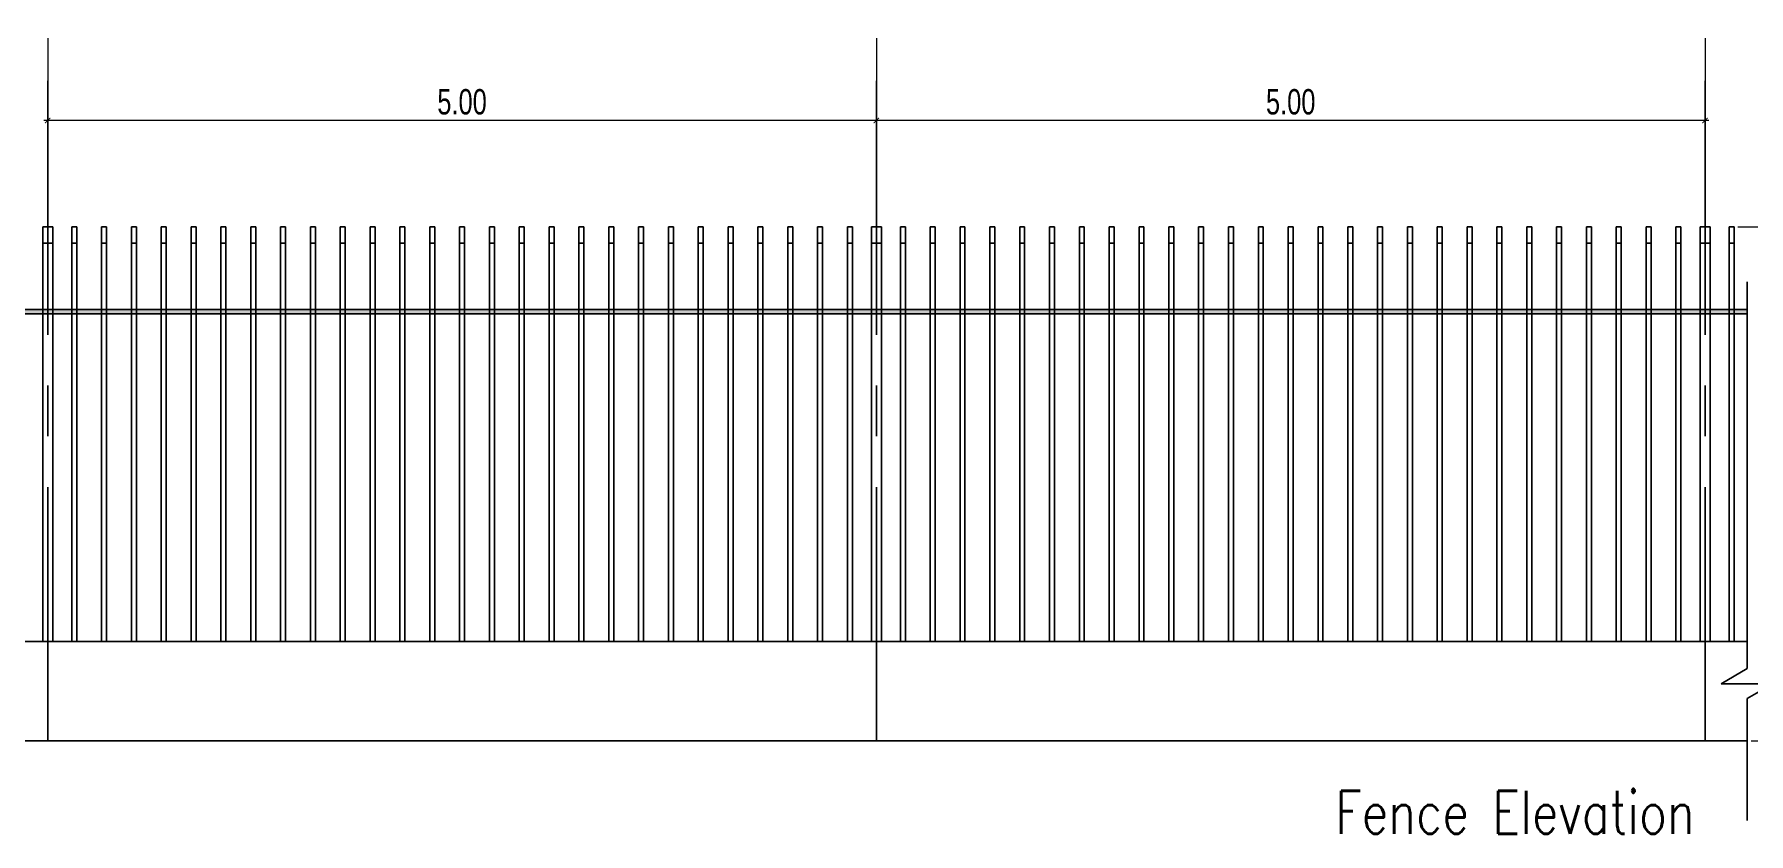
# Model space of a CAD drawing. Header units: millimetres. Extents: x -401 to 2889, y -234 to 146.
# Drawn here: x -48.99 to -3.92, y -193.77 to -172.77 of the extents above; entities that cross this region are included whole.
import ezdxf

# ---------------------------------------------------------------- set-up
doc = ezdxf.new("R2010")
doc.units = ezdxf.units.MM
doc.header["$LTSCALE"] = 3
doc.header["$MEASUREMENT"] = 0
doc.linetypes.add('CENTER', pattern=[50.8, 31.75, -6.35, 6.35, -6.35])
doc.layers.get('0').update_dxf_attribs({"color": 3, "lineweight": 9})
doc.layers.add('DIM-IN', color=1, linetype='Continuous', lineweight=0)
doc.layers.add('text', color=7, linetype='Continuous', lineweight=0)
for name, color, linetype in [('Layer1', 1, 'Continuous'), ('Layer2', 2, 'CENTER'), ('Layer5', 5, 'Continuous'), ('SECION', 4, 'Continuous')]:
    doc.layers.add(name, color=color, linetype=linetype)
doc.styles.add('Drwazah english', font='sosa.shx', dxfattribs={"width": 0.75})
doc.styles.get("Standard").update_dxf_attribs({"font": 'simplex.shx', "width": 0.8})
doc.dimstyles.new('Arch 1-200m', dxfattribs={"dimscale": 2, "dimtxt": 0.2, "dimasz": 0.07, "dimexe": 0.05, "dimexo": 0.05, "dimgap": 0.03, "dimtad": 1, "dimzin": 1, "dimdsep": 46, "dimtxsty": 'Drwazah english', "dimblk": 'ARCHTICK', "dimcen": 0, "dimdle": 0.05, "dimclrd": 16, "dimclre": 16, "dimclrt": 16, "dimaunit": 2, "dimazin": 0, "dimtfac": 1, "dimtmove": 0, "dimatfit": 0, "dimldrblk": 'ARCHTICK', "dimfxl": 0.18, "dimtolj": 1, "dimtzin": 0, "dimlwd": 0, "dimlwe": 9, "dimarcsym": 2})

# ---------------------------------------------------------------- blocks, each defined once
blk = doc.blocks.new('f')
at = {"layer": 'SECION'}
for p, q in [((1041.585, 1016.929), (1041.585, 1019.429)), ((1041.615, 1019.429), (1041.585, 1019.429)), ((1041.615, 1016.929), (1041.615, 1019.429)), ((1041.615, 1019.329), (1041.585, 1019.329))]:
    blk.add_line(p, q, dxfattribs=at)
blk = doc.blocks.new('_ArchTick')
at = {"color": 0, "linetype": 'ByBlock', "const_width": 0.15}
blk.add_lwpolyline([(-0.5, -0.5), (0.5, 0.5)], dxfattribs=at)
blk = doc.blocks.new('*D366')
at = {"layer": 'Defpoints', "color": 0, "transparency": 16777216}
for p in [(-4.308, -177.822), (-1.564, -177.822), (-3.959, -191.327)]:
    blk.add_point(p, dxfattribs=at)
at = {"layer": 'DIM-IN', "color": 16, "lineweight": 9, "transparency": 16777216}
for p, q in [((-4.208, -177.822), (-1.464, -177.822)), ((-3.859, -191.327), (-1.464, -191.327))]:
    blk.add_line(p, q, dxfattribs=at)
at = {"layer": 'DIM-IN', "color": 16, "lineweight": 0, "transparency": 16777216}
blk.add_line((-1.564, -191.427), (-1.564, -177.722), dxfattribs=at)
at = {"layer": 'DIM-IN', "color": 16, "lineweight": 0, "transparency": 16777216, "xscale": 0.14, "yscale": 0.14, "zscale": 0.14}
for p, rotation in [((-1.564, -177.822), 90), ((-1.564, -191.327), 270)]:
    blk.add_blockref('_ArchTick', p, dxfattribs=dict(at, rotation=rotation))
at = {"layer": 'DIM-IN', "color": 16, "transparency": 16777216, "insert": (-2.06, -184.574), "char_height": 0.4, "attachment_point": 5, "rotation": 90, "style": 'Drwazah english'}
blk.add_mtext('\\A1;{\\H1.6667x;3.10}', dxfattribs=at)
blk = doc.blocks.new('*D367')
at = {"layer": 'Defpoints', "color": 0, "transparency": 16777216}
for p in [(-26.852, -172.769), (-5.07, -172.769), (-26.852, -175.032)]:
    blk.add_point(p, dxfattribs=at)
at = {"layer": 'DIM-IN', "color": 16, "lineweight": 9, "transparency": 16777216}
for p, q in [((-26.852, -172.869), (-26.852, -175.132)), ((-5.07, -172.869), (-5.07, -175.132))]:
    blk.add_line(p, q, dxfattribs=at)
at = {"layer": 'DIM-IN', "color": 16, "lineweight": 0, "transparency": 16777216}
blk.add_line((-4.97, -175.032), (-26.952, -175.032), dxfattribs=at)
at = {"layer": 'DIM-IN', "color": 16, "lineweight": 0, "transparency": 16777216, "xscale": 0.14, "yscale": 0.14, "zscale": 0.14, "rotation": 180}
blk.add_blockref('_ArchTick', (-26.852, -175.032), dxfattribs=at)
at = {"layer": 'DIM-IN', "color": 16, "lineweight": 0, "transparency": 16777216, "xscale": 0.14, "yscale": 0.14, "zscale": 0.14}
blk.add_blockref('_ArchTick', (-5.07, -175.032), dxfattribs=at)
at = {"layer": 'DIM-IN', "color": 16, "transparency": 16777216, "insert": (-15.961, -174.545), "char_height": 0.4, "attachment_point": 5, "style": 'Drwazah english'}
blk.add_mtext('\\A1;{\\H1.6667x;5.00}', dxfattribs=at)
blk = doc.blocks.new('*D368')
at = {"layer": 'Defpoints', "color": 0, "transparency": 16777216}
for p in [(-48.634, -172.769), (-26.852, -172.769), (-48.634, -175.032)]:
    blk.add_point(p, dxfattribs=at)
at = {"layer": 'DIM-IN', "color": 16, "lineweight": 9, "transparency": 16777216}
for p, q in [((-48.634, -172.869), (-48.634, -175.132)), ((-26.852, -172.869), (-26.852, -175.132))]:
    blk.add_line(p, q, dxfattribs=at)
at = {"layer": 'DIM-IN', "color": 16, "lineweight": 0, "transparency": 16777216}
blk.add_line((-26.752, -175.032), (-48.734, -175.032), dxfattribs=at)
at = {"layer": 'DIM-IN', "color": 16, "lineweight": 0, "transparency": 16777216, "xscale": 0.14, "yscale": 0.14, "zscale": 0.14, "rotation": 180}
blk.add_blockref('_ArchTick', (-48.634, -175.032), dxfattribs=at)
at = {"layer": 'DIM-IN', "color": 16, "lineweight": 0, "transparency": 16777216, "xscale": 0.14, "yscale": 0.14, "zscale": 0.14}
blk.add_blockref('_ArchTick', (-26.852, -175.032), dxfattribs=at)
at = {"layer": 'DIM-IN', "color": 16, "transparency": 16777216, "insert": (-37.743, -174.545), "char_height": 0.4, "attachment_point": 5, "style": 'Drwazah english'}
blk.add_mtext('\\A1;{\\H1.6667x;5.00}', dxfattribs=at)

msp = doc.modelspace()

# ---------------------------------------------------------------- hatches: boundary and pattern name
at = {"layer": 'Layer1'}
h = msp.add_hatch(color=256, dxfattribs=at)
h.dxf.hatch_style = 1
h.paths.add_polyline_path([(-3.959, -180), (-68.87, -180), (-68.87, -180.109), (-3.959, -180.109)])

# ---------------------------------------------------------------- linework, layer by layer
for p, q in [((-48.504, -177.822), (-48.765, -177.822)), ((-48.765, -177.822), (-48.765, -188.713)), ((-48.504, -188.713), (-48.504, -177.822)), ((-26.721, -177.822), (-26.983, -177.822)), ((-26.983, -177.822), (-26.983, -188.713)), ((-26.721, -188.713), (-26.721, -177.822)), ((-4.939, -177.822), (-5.201, -177.822)), ((-5.201, -177.822), (-5.201, -188.713)), ((-4.939, -188.713), (-4.939, -177.822)), ((-48.504, -178.257), (-48.765, -178.257)), ((-26.721, -178.257), (-26.983, -178.257)), ((-4.939, -178.257), (-5.201, -178.257)), ((-3.959, -180), (-68.87, -180)), ((-3.959, -180.109), (-68.87, -180.109))]:
    msp.add_line(p, q, dxfattribs=at)
msp.add_lwpolyline([(-3.959, -180), (-68.87, -180), (-68.87, -180.109), (-3.959, -180.109)], close=True, dxfattribs=at)
at = {"layer": 'Layer2', "color": 251, "ltscale": 0.07}
for p, q in [((-48.634, -191.327), (-48.634, -172.769)), ((-26.852, -191.327), (-26.852, -172.769)), ((-5.07, -191.327), (-5.07, -172.769))]:
    msp.add_line(p, q, dxfattribs=at)
at = {"layer": 'Layer5'}
msp.add_line((-3.959, -191.327), (-68.87, -191.327), dxfattribs=at)
at = {"layer": 'SECION'}
for p, q in [((-3.959, -179.27), (-3.959, -189.429)), ((-3.959, -188.713), (-68.87, -188.713)), ((-4.645, -189.825), (-3.959, -189.429)), ((-3.284, -189.825), (-4.645, -189.825)), ((-3.959, -190.214), (-3.284, -189.825)), ((-3.959, -190.214), (-3.959, -193.421))]:
    msp.add_line(p, q, dxfattribs=at)

# ---------------------------------------------------------------- block references
at = {"layer": 'SECION', "yscale": 4.356429808961366, "zscale": 4.356429808961366}
for p, xscale in [((-4585.593, -4618.892), 4.356429808961366), ((-4584.809, -4618.892), 4.356429808961366), ((-4584.025, -4618.892), 4.356429808961366), ((-4583.241, -4618.892), 4.356429808961366), ((-4582.456, -4618.892), 4.356429808961366), ((-4581.672, -4618.892), 4.356429808961366), ((-4580.888, -4618.892), 4.356429808961366), ((-4580.104, -4618.892), 4.356429808961366), ((-4579.32, -4618.892), 4.356429808961366), ((-4578.536, -4618.892), 4.356429808961366), ((-4577.751, -4618.892), 4.356429808961366), ((-4576.967, -4618.892), 4.356429808961366), ((-4576.183, -4618.892), 4.356429808961366), ((-4575.399, -4618.892), 4.356429808961366), ((-4574.615, -4618.892), 4.356429808961366), ((-4573.831, -4618.892), 4.356429808961366), ((-4573.046, -4618.892), 4.356429808961366), ((-4572.262, -4618.892), 4.356429808961366), ((-4571.478, -4618.892), 4.356429808961366), ((-4570.694, -4618.892), 4.356429808961366), ((-4569.91, -4618.892), 4.356429808961366), ((-4569.126, -4618.892), 4.356429808961366), ((-4568.342, -4618.892), 4.356429808961366), ((-4567.557, -4618.892), 4.356429808961366), ((-4566.773, -4618.892), 4.356429808961366), ((-4565.989, -4618.892), 4.356429808961366), ((-4565.205, -4618.892), 4.356429808961366), ((4511.501, -4618.892), -4.356429808961366), ((4512.285, -4618.892), -4.356429808961366), ((4513.069, -4618.892), -4.356429808961366), ((4513.853, -4618.892), -4.356429808961366), ((4514.637, -4618.892), -4.356429808961366), ((4515.421, -4618.892), -4.356429808961366), ((4516.206, -4618.892), -4.356429808961366), ((4516.99, -4618.892), -4.356429808961366), ((4517.774, -4618.892), -4.356429808961366), ((4518.558, -4618.892), -4.356429808961366), ((4519.342, -4618.892), -4.356429808961366), ((4520.126, -4618.892), -4.356429808961366), ((4520.911, -4618.892), -4.356429808961366), ((4521.695, -4618.892), -4.356429808961366), ((4522.479, -4618.892), -4.356429808961366), ((4523.263, -4618.892), -4.356429808961366), ((4524.047, -4618.892), -4.356429808961366), ((4524.831, -4618.892), -4.356429808961366), ((4525.615, -4618.892), -4.356429808961366), ((4526.4, -4618.892), -4.356429808961366), ((4527.184, -4618.892), -4.356429808961366), ((4527.968, -4618.892), -4.356429808961366), ((4528.752, -4618.892), -4.356429808961366), ((4529.536, -4618.892), -4.356429808961366), ((4530.32, -4618.892), -4.356429808961366), ((4531.105, -4618.892), -4.356429808961366), ((4531.889, -4618.892), -4.356429808961366), ((-4542.029, -4618.892), 4.356429808961366)]:
    msp.add_blockref('f', p, dxfattribs=dict(at, xscale=xscale))

# ---------------------------------------------------------------- texts
at = {"layer": 'text', "insert": (-14.788, -192.64), "char_height": 1.125, "attachment_point": 1}
msp.add_mtext_dynamic_manual_height_columns('Fence Elevation', width=23.1916, gutter_width=12.5, heights=[0], dxfattribs=at)

# ---------------------------------------------------------------- dimensions: what is measured, and where the dimension line sits
at = {"layer": 'DIM-IN'}
for base, p1, p2, picture, middle in [((-48.634, -175.032), (-26.852, -172.769), (-48.634, -172.769), '*D368', (-37.743, -174.545)), ((-26.852, -175.032), (-5.07, -172.769), (-26.852, -172.769), '*D367', (-15.961, -174.545))]:
    dim = msp.add_linear_dim(base=base, p1=p1, p2=p2, text='{\\H1.6667x;5.00}', dimstyle='Arch 1-200m', override={"dimfxl": 0.1}, dxfattribs=at)
    dim.commit()
    dim.dimension.update_dxf_attribs({"geometry": picture, "text_midpoint": middle})
dim = msp.add_linear_dim(base=(-1.564, -177.822), p1=(-3.959, -191.327), p2=(-4.308, -177.822), angle=90, text='{\\H1.6667x;3.10}', dimstyle='Arch 1-200m', override={"dimfxl": 0.1}, dxfattribs=at)
dim.commit()
dim.dimension.update_dxf_attribs({"geometry": '*D366', "text_midpoint": (-2.06, -184.574)})

doc.saveas('drawing.dxf')
